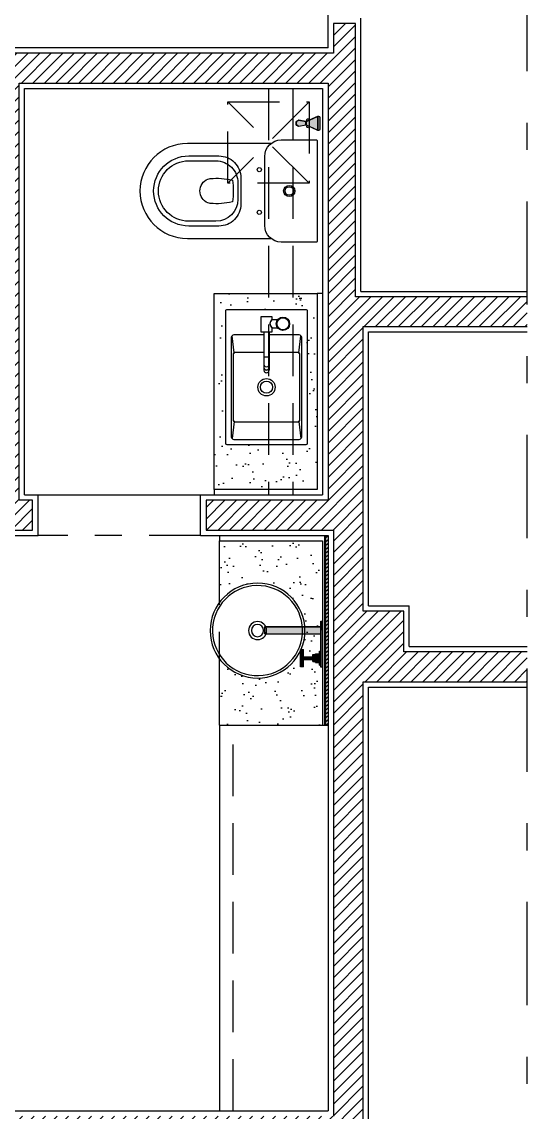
# Model space of a CAD drawing. Header units: millimetres. Extents: x 1999 to 2304, y 1614 to 1800.
# Drawn here: x 2216.849 to 2218.714, y 1628.182 to 1632.207 of the extents above; entities that cross this region are included whole.
import ezdxf

# ---------------------------------------------------------------- set-up
doc = ezdxf.new("R2010")
doc.units = ezdxf.units.MM
doc.header["$LTSCALE"] = 0.03
for name, pattern in [('CONTINU', [0]), ('DASHDOT', [25.4, 12.7, -6.35, 0, -6.35]), ('HIDDEN', [9.524999999999999, 6.35, -3.175])]:
    doc.linetypes.add(name, pattern=pattern)
for name, color, linetype in [('BANCADAS', 5, 'Continuous'), ('Especificações', 3, 'Continuous'), ('Layout', 6, 'Continuous'), ('LOUÇAS E METAIS', 5, 'Continuous'), ('PL1', 1, 'Continuous'), ('PL250', 250, 'Continuous'), ('PL251', 251, 'Continuous'), ('PL5', 5, 'Continuous'), ('PL6', 6, 'Continuous'), ('Projeção', 250, 'HIDDEN')]:
    doc.layers.add(name, color=color, linetype=linetype)

# ---------------------------------------------------------------- blocks, each defined once
blk = doc.blocks.new('CP130_p')
at = {"layer": 'PL250'}
for points in [[(-0.04818874943777018, -0.2814247442655535, 0.4142135751746523), (-0.1293482020752208, -0.3625842075461136), (-0.129348202075164, -0.4741820243994468, 0.9999999562885478), (0.1293475645156263, -0.4741820130914789), (0.1293475645156263, -0.3625842004509181, 0.4142135751771142), (0.04818810478235491, -0.2814247442655535)], [(0.0402201900690784, -0.3129753113322202, 0.08038800735933745), (-0.04022005880631241, -0.3129753337082839, 0.07806286959955543), (-0.04604087728966988, -0.3942996022103955, 0.07471092588991735), (-0.04394797563566044, -0.4030986973080068, 0.6754715324395472), (0.04394800745450311, -0.4030988945899701, 0.07471086595196078), (0.04604072179625973, -0.3942999580051136, 0.07806282562206708)]]:
    blk.add_lwpolyline(points, format="xyb", close=True, dxfattribs=at)
at = {"layer": 'PL5'}
for points in [[(-0.1858912203078376, 2.321990777431893e-07, 0.4142321853096192), (-0.1886000031490767, -0.002708550674416443), (-0.188600527714641, -0.1324561328550899, 0.4142127022852846), (-0.1273196431617976, -0.1937370113200743), (0.1273191618629994, -0.1937370113200707, 0.4142126324548478), (0.1886000449544554, -0.1324561460041025), (0.1885998299875951, -0.002708841986823529, 0.4141947453675477), (0.1858912203078944, -2.321990812959029e-07)], [(-3.187797688042338e-07, -0.08214658309363898, 1), (-3.187797688042338e-07, -0.1237408034211427, 1)]]:
    blk.add_lwpolyline(points, format="xyb", close=True, dxfattribs=at)
at = {"layer": 'PL6'}
for points in [[(-3.187797688042338e-07, -0.08721904910522582, 1), (-3.187797688042338e-07, -0.1186683374095558, 1)], [(-0.07862338715995065, -0.2059540104147786, 1), (-0.07862338715995065, -0.2211714084495355, 1)], [(0.07862290439976505, -0.2059540104147786, 1), (0.07862290439976505, -0.2211714084495355, 1)], [(-0.03046238386332334, -0.2924071409225952, 0.4142135001985019), (-0.1116218157251865, -0.3735666042031518), (-0.1116219608495612, -0.4741820228497673, 0.9999999562885478), (0.1116213232900236, -0.4741820130914789), (0.1116214877643529, -0.3735665971079563, 0.4142135751771142), (0.0304620280310246, -0.2924071409225917)]]:
    blk.add_lwpolyline(points, format="xyb", close=True, dxfattribs=at)
blk.add_lwpolyline([(0.1749997586198901, -0.1709509299071605), (0.1749997586198901, -0.4788841215916904, -0.9999999562885478), (-0.1750003961794846, -0.4788841368907057), (-0.1750002413800757, -0.1709509299071605)], format="xyb", dxfattribs=at)
blk = doc.blocks.new('DUCHA')
at = {"layer": 'PL251'}
h = blk.add_hatch(color=9, dxfattribs=at)
h.dxf.hatch_style = 1
h.paths.add_polyline_path([(0.02146627047364203, 0.0876726098498466), (-0.02146627047413546, 0.0876726098498466, 0.414213562373095), (-0.02678056228160131, 0.08235831804238075), (-0.02678056228160131, 0.07947425334248237), (0.02678056228069181, 0.07947425334248237), (0.02678056228114656, 0.08235831804150412, 0.4142135624192774)])
h.paths.add_polyline_path([(0.02520149341614797, 0.07847425334256286), (-0.02520149341660272, 0.07847425334256286), (-0.006450284063021171, 0.03882206178786873), (0.006450284062673945, 0.03882206178786873)])
h.paths.add_polyline_path([(0.006450284062566425, 0.03548678960225971), (-0.006450284062873973, 0.03548678960225971), (-0.01150640429727901, 0.009758635681691885, 0.7611965135848944), (0.01150640429705163, 0.009758635680896077)])
h.paths.add_polyline_path([(0.006450284062566426, 0.03882206178786873), (-0.006450284063021171, 0.03882206178786873), (-0.006450284062907485, 0.03548678960225971), (0.006450284062566424, 0.03548678960225971)])
h = blk.add_hatch(color=9, dxfattribs=at)
h.dxf.hatch_style = 1
h.paths.add_polyline_path([(0.01259437616254004, 0.04947547519452269), (0.008281934691723794, 0.04035618309744528, 1.211606101317734)], flags=16)
h.paths.add_polyline_path([(-0.01259437616299479, 0.04947547519452269, 1.211606101317735), (-0.008281934692178541, 0.04035618309744528)], flags=16)
h.paths.add_polyline_path([(0.02678056228114656, 0.07947425334248237), (-0.02678056228160131, 0.07947425334248237), (-0.007450284062997525, 0.03859753545862078), (-0.007450284062997525, 0.03558411922949745), (-0.01253218740453121, 0.00972476752917828, 0.7759832513854086), (0.01253218740453121, 0.009724767529064593), (0.007450284062542777, 0.03558411922949745), (0.007450284062542779, 0.03859753545862077)])
h.paths.add_polyline_path([(-0.02520149341660272, 0.07847425334256286), (0.02520149341614797, 0.07847425334256286), (0.006450284062566425, 0.03882206178764136), (0.006450284062566426, 0.03548678960225971), (0.01150640429705163, 0.009758635680896077, -0.761196513584894), (-0.011506404297279, 0.009758635681691885), (-0.006450284062907485, 0.03548678960208917), (-0.006450284063021172, 0.03882206178786873)], flags=16)
at = {"color": 0, "ltscale": 0.5}
for p, q in [((-0.006450284063021172, 0.03882206178786873), (0.006450284062566425, 0.03882206178786873)), ((-0.006450284063021172, 0.03548678960225971), (0.006450284062566425, 0.03548678960225971))]:
    blk.add_line(p, q, dxfattribs=at)
for points in [[(-0.02678056228160131, 0.08235831804245208), (-0.02678056228160131, 0.07947425334248237), (0.02678056228069181, 0.07947425334248237), (0.02678056228114656, 0.08235831804222471, 0.4142135623797649), (0.02146627047363836, 0.0876726098498466), (-0.02146627047409311, 0.0876726098498466, 0.4142135623714975)], [(0.007450284062542778, 0.03558411922949745), (0.007450284062542778, 0.03859753545862077), (0.02678056228114656, 0.07947425334248237), (-0.02678056228160131, 0.07947425334248237), (-0.007450284062997525, 0.03859753545862077), (-0.007450284062997525, 0.03558411922949745), (-0.01253218740453121, 0.00972476752917828, 0.7759832513854085), (0.01253218740453121, 0.009724767529064593)], [(0.006450284062566425, 0.03548678960225971), (0.006450284062566425, 0.03882206178764136), (0.02520149341614797, 0.07847425334256286), (-0.02520149341660272, 0.07847425334256286), (-0.006450284063021172, 0.03882206178786873), (-0.006450284062907485, 0.03548678960208917), (-0.011506404297279, 0.009758635681691885, 0.7611965135848943), (0.01150640429705163, 0.009758635680896077)]]:
    blk.add_lwpolyline(points, format="xyb", close=True, dxfattribs=at)
for centre, start, end in [((-0.01131874927909848, 0.04449940324320778), 104.3782721974551, 306.2399248432801), ((0.01131874927864374, 0.04449940324320778), 233.7600751567199, 75.62172780254491)]:
    blk.add_arc(centre, 0.005136975375800625, start, end, dxfattribs=at)
blk = doc.blocks.new('TORB')
at = {"layer": 'PL5', "color": 5}
for p, q in [((267.4120270819048, 16.38794617708547), (267.4313453883126, 16.38794617708547)), ((267.411342472428, 16.35782102985892), (267.4305942632551, 16.35782102985892))]:
    blk.add_line(p, q, dxfattribs=at)
blk.add_lwpolyline([(267.4097410402042, 16.35621981767981), (267.4097410402042, 16.34185771143996), (267.3697076307872, 16.34185771143996), (267.3697076307872, 16.39907752394926), (267.4097410402042, 16.39907752394926), (267.4097410402042, 16.38954750429922), (267.4089502801869, 16.38842356523029), (267.4082625801151, 16.3874162701361), (267.4076512148047, 16.38649226598694), (267.4069817031296, 16.38544224114133), (267.4065132793751, 16.38467840483807), (267.4060344557062, 16.3838668602634), (267.405551737796, 16.38300965380284), (267.4053110278812, 16.38256436642194), (267.4050719520204, 16.38210806826522), (267.4048354417773, 16.38164080514726), (267.404602543252, 16.38116259233961), (267.4043743407232, 16.38067347565687), (267.404152017735, 16.38017343982751), (267.4039368418245, 16.37966250012305), (267.4037301645226, 16.37914068708656), (267.4035334442607, 16.37860800071805), (267.4033482081922, 16.37806447156058), (267.4031761209142, 16.37751035923023), (267.4030189539247, 16.37694606078686), (267.4028784863573, 16.37637218709185), (267.4027564973458, 16.37578948645032), (267.4026546667587, 16.37519889042586), (267.4025745599285, 16.37460166655574), (267.4025174902069, 16.37399926563569), (267.4024844426079, 16.37339332171981), (267.4024760356285, 16.37278566739215), (267.4024924219842, 16.37217834903824), (267.4025333038801, 16.37157335195745), (267.4025979177393, 16.37097249346231), (267.4026851640116, 16.37037733124925), (267.4027936377158, 16.36978925502785), (267.4029217429766, 16.36920939489161), (267.4030677388392, 16.36863866713254), (267.4032298538057, 16.36807774369814), (267.4034063316496, 16.36752702164827), (267.4035954925023, 16.36698680641362), (267.4037956870382, 16.3664573270672), (267.4040053575607, 16.3659387668674), (267.4042230380027, 16.36543121744343), (267.4044473997407, 16.36493469406683), (267.404677221052, 16.36444915092298), (267.4049113871146, 16.3639744963827), (267.4051488518286, 16.36351073044597), (267.4053886072726, 16.3630578989274), (267.4058712335535, 16.36218537511849), (267.4063521494226, 16.36135810086407), (267.4068247804847, 16.36057787820511), (267.4072828654109, 16.35984713531547), (267.4079293094342, 16.35885094262631), (267.4083239223162, 16.35825958166838, 0.006645695252932018)], format="xyb", close=True, dxfattribs=at)
at = {"layer": 'PL5', "color": 250}
blk.add_lwpolyline([(267.4113424719739, 16.35782103039064, -0.006967604845388504), (267.4098118946035, 16.35966486572651), (267.4096033367844, 16.35992524921057), (267.4089269605549, 16.36078725093273), (267.4084425551403, 16.36142440986358), (267.407939144302, 16.36210759719714), (267.4074233711571, 16.36283433894493), (267.4069021308031, 16.36360274143678), (267.406641743517, 16.3640021073157), (267.4063828146624, 16.36441143023463), (267.4061263521605, 16.36483061856436), (267.4058734555617, 16.36525965703336), (267.4056252473237, 16.36569856091315), (267.4053829338978, 16.3661473607468), (267.4051478286358, 16.366606132892), (267.4049213823335, 16.36707486207719), (267.4047051755945, 16.36755345667318), (267.4045008882876, 16.36804176396464), (267.4043102919107, 16.36853957015008), (267.4041352114121, 16.36904658507036), (267.4039775328262, 16.36956247275176), (267.4038391880021, 16.37008660706137), (267.4037777888006, 16.37035176670176), (267.4037220247952, 16.37061816333639), (267.4036719188929, 16.37088662162807), (267.4036278070677, 16.37115613365557), (267.4035897580414, 16.37142727973719), (267.4035580237943, 16.37169925048163), (267.4035326730483, 16.37197241240571), (267.4035138737902, 16.37224610883346), (267.4035016871063, 16.37252049248023), (267.4034961740826, 16.37279507465694), (267.4034973652622, 16.37306976373439), (267.4035052530094, 16.37334433063956), (267.4035197991453, 16.37361840885566), (267.4035409425838, 16.37389204419728), (267.4035685611526, 16.37416467161767), (267.403602578494, 16.37443656600444), (267.4036427808065, 16.37470696378091), (267.4036890917326, 16.37497639945074), (267.4037411982058, 16.37524391090733), (267.4037990696829, 16.37551024645582), (267.4039308172045, 16.37603694638311), (267.4040825169849, 16.37655567456978), (267.4042522600825, 16.37706574379681), (267.4044381146481, 16.37756661956054), (267.4046381717402, 16.37805790480107), (267.4048506369534, 16.37853940098847), (267.4050738380548, 16.37901107757968), (267.4053062326196, 16.37947290403162), (267.4055463393088, 16.37992489561583), (267.4057927989562, 16.38036702178924), (267.4060443287527, 16.38079926728032), (267.4062997527903, 16.38122163208907), (267.4065579638828, 16.38163408567242), (267.4068179235661, 16.38203658221576), (267.4070786773689, 16.38242906063298), (267.407598802901, 16.38318344385684), (267.4081111704938, 16.38389572346218), (267.4086089155931, 16.38456368507659), (267.4090853645386, 16.38518451873787), (267.4097456369358, 16.38601973418984), (267.4104883527079, 16.38693023830317), (267.4113423750537, 16.38794617708547), (267.4120270819048, 16.38794617708547)], format="xyb", dxfattribs=at)
at = {"layer": 'PL5'}
for points in [[(267.4097410384145, 16.38954750403833, 0.4142134704222642), (267.4113423748119, 16.38794616766007)], [(267.4113424719739, 16.35782103039064, 0.4142134507480725), (267.4097410402042, 16.35621981767981)]]:
    blk.add_lwpolyline(points, format="xyb", dxfattribs=at)
at = {"layer": 'PL5', "color": 5}
for points in [[(267.3793907147443, 16.34185772671149), (267.3793907147443, 16.24880065875199)], [(267.4000579562471, 16.34185772671149), (267.4000579562471, 16.24880065875199)], [(267.3793907147443, 16.24880065875199), (267.3793907147443, 16.21126407638027)], [(267.4000579562471, 16.24880065875199), (267.4000579562471, 16.21126407638027)], [(267.3794157295165, 16.21061451696403), (267.3794157295165, 16.20085637341866)], [(267.4000329414748, 16.21061253166464), (267.4000329414748, 16.20085438811927)]]:
    blk.add_lwpolyline(points, dxfattribs=at)
at = {"layer": 'PL5', "color": 250}
blk.add_lwpolyline([(267.4000579562471, 16.24880065875199), (267.3793907147443, 16.24880065875199)], dxfattribs=at)
at = {"layer": 'PL5', "color": 5}
blk.add_circle((267.4504533598416, 16.37239781097037), 0.02463465576787061, dxfattribs=at)
at = {"layer": 'PL5', "color": 250}
for centre, radius in [((267.4504533598359, 16.37239781097037), 0.02330775203165558), ((267.4504533598416, 16.37239781097037), 0.02228775202166844)]:
    blk.add_circle(centre, radius, dxfattribs=at)
for centre, major_axis, ratio, start_param, end_param in [((267.3897243354957, 16.22252083080344), (0.01033362075142994, -6.327517788420674e-19), 0.8660254280519911, 3.141592741012573, 6.283185482025146), ((267.3897243354957, 16.21126407638027), (0.01033362075142994, -6.327517788420674e-19), 0.8660254280519911, 3.141592741012573, 6.283185482025146), ((267.3897243354957, 16.21061352431433), (-0.01030860597915788, 6.312200658023482e-19), 0.8660254271789584, 6.283074378967285, 8.471288681030273), ((267.3897243354957, 16.21061352431433), (-0.00970809872929092, 5.944496017316306e-19), 0.8660254697903009, 0.9616624712944031, 2.178992033004761), ((267.3897243354957, 16.21061352431433), (-0.01030860597915788, 6.312200658023482e-19), 0.8660254271789584, 2.188103437423706, 3.141481637954712)]:
    blk.add_ellipse(centre, major_axis=major_axis, ratio=ratio, start_param=start_param, end_param=end_param, dxfattribs=at)
at = {"layer": 'PL5', "color": 5}
for start_param, end_param in [(6.283074378967285, 8.471288681030273), (2.188103437423706, 3.141481637954712)]:
    blk.add_ellipse((267.3897243354957, 16.20085538076896), major_axis=(-0.01030860597915788, 6.312200658023482e-19), ratio=0.8660254271789584, start_param=start_param, end_param=end_param, dxfattribs=at)
at = {"layer": 'PL5'}
for start_param, end_param in [(6.280061721801758, 6.283074378967285), (3.141481637954712, 3.144721984863281)]:
    blk.add_ellipse((267.3897243354957, 16.21061352431433), major_axis=(-0.01030860597915788, 6.312200658023482e-19), ratio=0.8660254271789584, start_param=start_param, end_param=end_param, dxfattribs=at)
blk = doc.blocks.new('cuba apoio')
at = {"layer": 'LOUÇAS E METAIS'}
blk.add_lwpolyline([(2058.1552691121, 1014.707604030444, 0.4142135751753835), (2058.150269112318, 1014.702604030007), (2058.150269112318, 1014.212604106301, 0.4142135402606569), (2058.155269112378, 1014.207604106738), (2058.445269112378, 1014.207604106738, 0.414213558880124), (2058.450269112318, 1014.212604106738), (2058.450269112318, 1014.702604030444, 0.414213575176216), (2058.4452691121, 1014.707604030444)], format="xyb", close=True, dxfattribs=at)
for points in [[(2058.173198165524, 1014.230532917911, -0.1989167925255793), (2058.170269112318, 1014.237604105864), (2058.170269112318, 1014.603358576689, -0.4142135751753835), (2058.180269111881, 1014.613358577564), (2058.289935491567, 1014.613358577564)], [(2058.31060273307, 1014.613358577564), (2058.420269111881, 1014.613358577564, -0.414213575176216), (2058.430269112318, 1014.603358577563), (2058.430269112318, 1014.237604106738, -0.1989168152438058), (2058.427340059113, 1014.230532917911)], [(2058.427340059113, 1014.230532917911, -0.1989074823391775), (2058.42026912914, 1014.227604106738), (2058.180269112438, 1014.227604106738, -0.1989079226243302), (2058.173198165524, 1014.230532917911)]]:
    blk.add_lwpolyline(points, format="xyb", dxfattribs=at)
at = {"layer": 'PL5', "color": 250}
for points in [[(2058.181198067397, 1014.547052577808), (2058.173198189466, 1014.610429500415)], [(2058.41934015724, 1014.547052577808), (2058.42734003517, 1014.610429500415)], [(2058.181198067397, 1014.2939100302), (2058.173198165524, 1014.230532917911)], [(2058.41934015724, 1014.2939100302), (2058.427340059113, 1014.230532917911)]]:
    blk.add_lwpolyline(points, dxfattribs=at)
blk.add_lwpolyline([(2058.289935491567, 1014.549981044604), (2058.188268989811, 1014.549981044604, 0.4142135751762168), (2058.178268990248, 1014.53998104373), (2058.178268990248, 1014.300981104765, 0.4142135402606569), (2058.188268990367, 1014.29098110564), (2058.412269234508, 1014.29098110564, 0.414213558880124), (2058.422269234388, 1014.30098110564), (2058.422269234388, 1014.420481075122), (2058.422269234388, 1014.539981044604, 0.414213575176216), (2058.412269233952, 1014.549981044604), (2058.31060273307, 1014.549981044604)], format="xyb", dxfattribs=at)
blk.add_lwpolyline([(2058.300269112318, 1014.452481075599, 1), (2058.300269112318, 1014.388481074645, 1)], format="xyb", close=True, dxfattribs=at)
at = {"layer": 'PL5', "color": 6}
blk.add_lwpolyline([(2058.300269112318, 1014.442981075122, 1), (2058.300269112318, 1014.397981075122, 1)], format="xyb", close=True, dxfattribs=at)
at = {"layer": 'PL5', "color": 8, "xscale": -1}
blk.add_blockref('TORB', (2325.689993447814, 998.2822061889564), dxfattribs=at)
blk = doc.blocks.new('L55_p')
at = {"layer": 'PL250'}
blk.add_lwpolyline([(0, 0.03345301067885487, 1), (0, -0.03345301067885487, 1)], format="xyb", close=True, dxfattribs=at)
at = {"layer": 'PL5'}
blk.add_lwpolyline([(-1.879334384994748e-13, 0.1749999999971191, 1), (-1.879334384994748e-13, -0.1749999999998043, 1)], format="xyb", close=True, dxfattribs=at)
blk.add_lwpolyline([(-0.0127383558278705, -0.165761264446086, 1563.580026749659), (-0.01316236934652443, -0.165728134404358)], format="xyb", dxfattribs=at)
at = {"layer": 'PL6'}
blk.add_lwpolyline([(0, 0.02250000745696923, 1), (0, -0.02250000745696923, 1)], format="xyb", close=True, dxfattribs=at)
blk = doc.blocks.new('1179C85_P')
at = {"layer": 'Especificações'}
h = blk.add_hatch(color=9, dxfattribs=at)
h.dxf.hatch_style = 1
h.paths.add_polyline_path([(-1.000154820074428e-14, 0), (-0.1368569897952057, 0), (-0.1368547259952493, -0.006534158820159064), (-3.570083274145874e-09, -0.006534158820159064)])
h = blk.add_hatch(color=9, dxfattribs=at)
h.dxf.hatch_style = 1
h.paths.add_polyline_path([(0.03395699256475382, 4.336808689942018e-19), (-1.000415028595825e-14, 4.336808689942018e-19), (-3.570083277615321e-09, -0.006534158820159064), (0.03395699256475382, -0.006534158820159064)])
h = blk.add_hatch(color=9, dxfattribs=at)
h.dxf.hatch_style = 1
h.paths.add_polyline_path([(-0.07691797499524, -0.006534158820159064), (-0.1288820339952963, -0.006534158820159064), (-0.1288821692352258, -0.01167911472020932), (-0.07691783975519684, -0.01167911472020933)])
h = blk.add_hatch(color=9, dxfattribs=at)
h.dxf.hatch_style = 1
h.paths.add_polyline_path([(-0.08669326331554698, -0.01167911472020933), (-0.1191067456749893, -0.01167911472020933), (-0.1191068338752075, -0.0264029698801096), (-0.08669317511521513, -0.02640296988010959)])
h = blk.add_hatch(color=9, dxfattribs=at)
h.dxf.hatch_style = 1
h.paths.add_polyline_path([(-0.08998602803565868, -0.02640296988010959), (-0.115814004475074, -0.02640296988010959), (-0.1158140279952704, -0.03634499442000561), (-0.08998598099526588, -0.03634499442000561)])
h = blk.add_hatch(color=9, dxfattribs=at)
h.dxf.hatch_style = 1
h.paths.add_polyline_path([(-0.09775509563519336, -0.03634499442000561), (-0.1080450044952386, -0.03634499442000561), (-0.1080450044952386, -0.07029440302403642), (-0.09775509563519337, -0.07029448891736483)])
h = blk.add_hatch(color=9, dxfattribs=at)
h.dxf.hatch_style = 1
h.paths.add_polyline_path([(0.01309511124475193, -0.006534158820159064), (-0.01309523195527618, -0.006534158820159057), (-0.01309523195527618, -0.2121653352000976), (-2.564640280283692e-07, -0.2128515855902433), (0.01309511124475193, -0.2121652881601221)])
h = blk.add_hatch(color=9, dxfattribs=at)
h.dxf.hatch_style = 1
h.paths.add_polyline_path([(-0.1088737641890047, -0.0702944915401531), (-0.1353190050299451, -0.0702944915401531), (-0.1351285934005058, -0.08120084490019543), (-0.1086836434442132, -0.08120079906446953)])
h = blk.add_hatch(color=9, dxfattribs=at)
h.dxf.hatch_style = 1
h.paths.add_polyline_path([(-0.09744088901527448, -0.0702944915401531), (-0.1083593436205241, -0.07029440040014207), (-0.1081689776400841, -0.08120079817242469), (-0.09763134597127589, -0.08120077990806807)])
h = blk.add_hatch(color=9, dxfattribs=at)
h.dxf.hatch_style = 1
h.paths.add_polyline_path([(-0.07048100375526124, -0.07029440039929266), (-0.09692644781523542, -0.0702944915401531), (-0.0971165894054789, -0.08120077901586593), (-0.07067141523060691, -0.08120073317975139)])
at = {"color": 5, "linetype": 'CONTINU'}
for p, q in [((-0.1368569897952057, 0), (0.03395700432474769, 0)), ((-0.1368569897952057, 0), (-0.1368547259952493, -0.006534158820159064)), ((-0.1368547465752954, -0.006534158820159064), (0.03395699256475382, -0.006534158820159064)), ((-0.1288821692352258, -0.01167911472020933), (-0.1288820339952963, -0.006534158820159064)), ((-0.1288821692352258, -0.01167911472020933), (-0.07691783975519684, -0.01167911472020933)), ((-0.1191068338752075, -0.02640296988010959), (-0.1191067456752535, -0.0116791588200158)), ((-0.1191068338752075, -0.02640296988010959), (-0.08669317511521513, -0.02640296988010959)), ((-0.1158140279952704, -0.03634499442000561), (-0.1158140044752827, -0.02640305808017729)), ((-0.1158140279952704, -0.03634499442000561), (-0.08998598099526589, -0.03634499442000561)), ((-0.1080450044952386, -0.07029440040014379), (-0.1080450044952386, -0.03634499442000561)), ((-0.09775509563519336, -0.07029440040014379), (-0.09775509563519336, -0.03634499442000561)), ((-0.08998598099526589, -0.03634499442000561), (-0.08998602803524136, -0.02640305808017729)), ((-0.08669317511521513, -0.02640296988010959), (-0.08669326331528282, -0.0116791588200158)), ((-0.07691783975519684, -0.01167911472020933), (-0.07691797499524, -0.006534158820159064)), ((-0.01358280155523062, -0.2121653352000976), (-0.01358280155523062, -0.006534158820159064)), ((-0.01309523195527618, -0.2121653352000976), (-0.01309523195527618, -0.006534158820159064)), ((0.01309511124475193, -0.2121653352000976), (0.01309511124475193, -0.006534158820159064)), ((0.01358280432475567, -0.2121653352000976), (0.01358280432475567, -0.006534158820159064)), ((0.03395699256475382, -0.006534158820159064), (0.03395699256475382, -2.058004611171782e-08)), ((-0.1353190052352602, -0.07029447978015924), (-0.1351285931951907, -0.08120085666018895)), ((-0.1353189817152725, -0.0702944915401531), (-0.1088737405152642, -0.0702944915401531)), ((-0.108873764035252, -0.07029450036020535), (-0.1086836430552012, -0.08120082138020734)), ((-0.1088737405152642, -0.0702944915401531), (-0.1086735500352916, -0.0702916074001223)), ((-0.1086735500352916, -0.0702916074001223), (-0.1083998095751895, -0.0702916074001223)), ((-0.1083998095751895, -0.0702916074001223), (-0.1083698186351967, -0.07029277458013894)), ((-0.1083698186351967, -0.07029277458013894), (-0.108359343415259, -0.07029440040014379)), ((-0.108359343415259, -0.07029440040014379), (-0.09744088901527448, -0.0702944915401531)), ((-0.108359343415259, -0.07029441216013765), (-0.1081689784152786, -0.08120075376018576)), ((-0.09763134515526417, -0.08120073318013965), (-0.09744088901527448, -0.0702944915401531)), ((-0.09744088901527448, -0.0702944915401531), (-0.0974304137952231, -0.07029277458013894)), ((-0.09743039027523537, -0.07029276282014507), (-0.09740040227529789, -0.0702916074001223)), ((-0.09740040227529789, -0.0702916074001223), (-0.09712663829520807, -0.0702916074001223)), ((-0.09712663829520807, -0.0702916074001223), (-0.0969264478152354, -0.0702944915401531)), ((-0.09711658937521861, -0.0812007772801735), (-0.0969264478152354, -0.0702944915401531)), ((-0.0969264478152354, -0.0702944915401531), (-0.07048125071526101, -0.07029440040014379)), ((-0.07067141579523195, -0.08120076552017963), (-0.0704810037552761, -0.07029440040014379)), ((-0.1351285931951907, -0.08120084490019508), (-0.07067163923522912, -0.08120073318013965)), ((-0.01358280155523062, -0.2121653528402021), (-0.01309523195527618, -0.2121653528402021)), ((-0.01310586299518945, -0.2125805249399946), (-0.0131060305752726, -0.2124799593000262)), ((-0.01310348453523602, -0.2126392338000187), (-0.0131019704352866, -0.2126558595000461)), ((-0.01310324933524498, -0.2123551798201788), (-0.01310171465524945, -0.2123101478400713)), ((-0.0131019704352866, -0.2126558595000461), (-0.01310013293527845, -0.2126681869201548)), ((-0.01310171465524945, -0.2123102125201513), (-0.01309523195527618, -0.2121653057999993)), ((-0.01310013293527845, -0.2126681869201548), (-0.01309764275526959, -0.2126767276201917)), ((-0.01309523195527618, -0.2121653352000976), (-1.162152329925448e-07, -0.2128515929400692)), ((-0.01309523195527618, -0.2126791149000837), (-4.495291250350419e-09, -0.2133654343801936)), ((-1.162152329925448e-07, -0.2128515782401337), (0.01309511124475193, -0.2121652881601221)), ((-4.495291250350419e-09, -0.2133654020401536), (0.01309522296480736, -0.2126791149000837)), ((0.01309511124475193, -0.2121653057999993), (0.01310252298480918, -0.2123329152000224)), ((0.01309511124475193, -0.2121653528402021), (0.01358280432475567, -0.2121653528402021)), ((0.01309522296480736, -0.2126791149000837), (0.01309801596471516, -0.2126758779600095)), ((0.01309801596471516, -0.2126758779600095), (0.01310013570480351, -0.2126681869201548)), ((0.01310013570480351, -0.2126681869201548), (0.01310197320481166, -0.2126558595000461)), ((0.01310197320481166, -0.2126558771401506), (0.01310348730476107, -0.2126392338000187)), ((0.01310252298480918, -0.2123329945800378), (0.01310390184471544, -0.2123769887400613)), ((0.01310586576471451, -0.2125805102400591), (0.01310603334479765, -0.2124799593000262))]:
    blk.add_line(p, q, dxfattribs=at)
for points in [[(-0.01309523195527618, -0.2126791149000837), (-0.01334346791520602, -0.2126001318001727), (-0.01351759529529772, -0.2124161583601563), (-0.01358280155523062, -0.2121653528402021)], [(-0.0131060305752726, -0.2124799593000262), (-0.01310542493524736, -0.2124407397000141), (-0.01310449589527707, -0.2123989005601743), (-0.01310324933524498, -0.2123552121599914)], [(-0.01310586299518945, -0.2125805249399946), (-0.01310567189523226, -0.2125890597601483), (-0.01310546021522896, -0.2125972947001173), (-0.01310521325524405, -0.2126052238800185)], [(-0.01310510153518862, -0.212608519620062), (-0.01310463995525879, -0.2126197621801111), (-0.01310410193525513, -0.2126300316001561), (-0.01310348453523602, -0.2126392338000187)], [(-4.495291250350419e-09, -0.2133654020401536), (-9.86231520982983e-06, -0.2132949919800922), (-9.86231520982983e-06, -0.2131103335200351), (-1.625528511794982e-08, -0.2128516076400047)], [(-4.495291250350419e-09, -0.2133654020401536), (9.865084734883567e-06, -0.2132949919800922), (9.865084734883567e-06, -0.2131103305800934), (7.264702617248986e-09, -0.2128515929400692)], [(0.01309522296480736, -0.2126791149000837), (0.01334347068473107, -0.2126001318001727), (0.01351758630471522, -0.2124161583601563), (0.01358280432475567, -0.2121653528402021)], [(0.01310509254471981, -0.212608519620062), (0.01310463096478998, -0.2126197357201818), (0.01310410470478018, -0.2126300080801684), (0.01310348730476107, -0.2126392338000187)], [(0.01310603334479765, -0.2124799593000262), (0.01310555118470802, -0.212447407620175), (0.01310483382474104, -0.2124128302800727), (0.01310390184471544, -0.2123770063801658)], [(0.01310586576471451, -0.2125805102400591), (0.01310567466475732, -0.2125890597601483), (0.01310546298475401, -0.2125973005800006), (0.01310521602476911, -0.2126052238800185)]]:
    blk.add_lwpolyline(points, dxfattribs=at)

msp = doc.modelspace()

# ---------------------------------------------------------------- hatches: boundary and pattern name
at = {"layer": 'BANCADAS'}
h = msp.add_hatch(dxfattribs=at)
h.set_pattern_fill('AR-SAND', color=251, scale=0.002, angle=-90.00000000000006)
h.set_pattern_definition([(307.4999999999999, (477.6484105148647, 5001.816670415765), (0.09788264746586847, 0.003200062591967978), [0, -0.07721599999999994, 0, -0.08635999999999994, 0, -0.08254999999999993]), (277.4999999999998, (477.6484105148647, 5001.816670415765), (0.1433650201136707, -0.08990465662760071), [0, -0.041656, 0, -0.06959599999999999, 0, -0.02667]), (237.4999999999998, (477.6484105148647, 5001.879154415763), (0.0002874369357089684, -0.1581984740482916), [0, -0.02539999999999997, 0, -0.09143999999999988, 0, -0.1193799999999999]), (227.4999999999999, (477.6484105148647, 5001.879154415763), (0.04458586465144309, -0.1527112904944594), [0, -0.0127, 0, -0.05994399999999999, 0, -0.06857999999999999])])
h.paths.add_polyline_path([(2217.939259431541, 1630.480885389607), (2217.939259431532, 1631.203875813745), (2217.559259431539, 1631.203875813744), (2217.559259431541, 1630.480885389606)])
edge = h.paths.add_edge_path(flags=16)
edge.add_arc((2217.894259431316, 1631.139885351022), 0.004999999999881766, -2.605474946903996e-09, 89.99999999739453, ccw=False)
edge.add_line((2217.899259431316, 1631.139885351021), (2217.899259431316, 1630.649885427315))
edge.add_arc((2217.894259431316, 1630.649885427316), 0.005000000000109139, 270.0000000026055, 359.999999994789, ccw=False)
edge.add_line((2217.894259431317, 1630.644885427316), (2217.604259431317, 1630.644885427316))
edge.add_arc((2217.604259431316, 1630.649885427316), 0.004999999999881766, 180.0000000026055, 270, ccw=False)
edge.add_line((2217.599259431317, 1630.649885427315), (2217.599259431317, 1631.139885351022))
edge.add_arc((2217.604259431316, 1631.139885351022), 0.004999999999654392, 89.99999999739453, 180.0000000026055, ccw=False)
edge.add_line((2217.604259431316, 1631.144885351021), (2217.894259431317, 1631.144885351021))
edge = h.paths.add_edge_path(flags=0)
edge.add_arc((2217.809988455663, 1630.697885457833), 0.02228775202183897, 0, 360)
edge = h.paths.add_edge_path(flags=0)
edge.add_line((2217.767106772935, 1630.683878985189), (2217.765398705729, 1630.686664249019))
edge.add_line((2217.765398705729, 1630.686664249019), (2217.764070969269, 1630.68919835555))
edge.add_line((2217.764070969269, 1630.68919835555), (2217.762995605344, 1630.691751829704))
edge.add_line((2217.762995605344, 1630.691751829704), (2217.762217166942, 1630.694546765075))
edge.add_line((2217.762217166942, 1630.694546765075), (2217.761937809497, 1630.697495529803))
edge.add_line((2217.761937809497, 1630.697495529803), (2217.762254302563, 1630.700438668468))
edge.add_line((2217.762254302563, 1630.700438668468), (2217.763058098702, 1630.703219831121))
edge.add_line((2217.763058098701, 1630.703219831121), (2217.764266238934, 1630.706036762554))
edge.add_line((2217.764266238935, 1630.706036762554), (2217.76581256151, 1630.708832307088))
edge.add_line((2217.765812561509, 1630.708832307088), (2217.766817961232, 1630.710436133488))
edge.add_line((2217.766817961232, 1630.710436133488), (2217.767521465853, 1630.71152025854))
edge.add_arc((2217.845296716169, 1630.659736306057), 0.09343750476416368, 144.448984120595, 146.3437158791577, ccw=False)
edge.add_line((2217.769276136025, 1630.714063451124), (2217.769276136025, 1630.728425557364))
edge.add_line((2217.769276136025, 1630.728425557364), (2217.729242726608, 1630.728425557364))
edge.add_line((2217.729242726608, 1630.728425557364), (2217.729242726608, 1630.671205744854))
edge.add_line((2217.729242726608, 1630.671205744854), (2217.769276136025, 1630.671205744854))
edge.add_line((2217.769276136025, 1630.671205744854), (2217.769276136025, 1630.68070145346))
edge.add_line((2217.769276136025, 1630.68070145346), (2217.767106772935, 1630.683878985189))
edge = h.paths.add_edge_path(flags=0)
edge.add_arc((2217.869259431317, 1631.114885351022), 0.009999999999763531, 45.000980577805024, 90.0000000013028, ccw=False)
edge.add_arc((2217.869259431317, 1631.114885351021), 0.01000000000025714, 0, 45.00098057780491, ccw=False)
edge.add_line((2217.879259431317, 1631.114885351021), (2217.879259431317, 1630.749130880196))
edge.add_arc((2217.869259431317, 1630.749130880196), 0.009999999999990905, 269.99999999869726, 359.99999999869726, ccw=False)
edge.add_line((2217.869259431317, 1630.739130880196), (2217.759593052068, 1630.739130880196))
edge.add_line((2217.759593052068, 1630.739130880196), (2217.759593052068, 1630.821482610052))
edge.add_line((2217.759593052068, 1630.821482610052), (2217.738925810565, 1630.821482610052))
edge.add_line((2217.738925810565, 1630.821482610052), (2217.738925810565, 1630.739130880196))
edge.add_line((2217.738925810565, 1630.739130880196), (2217.629259431317, 1630.739130880196))
edge.add_arc((2217.629259431317, 1630.749130880196), 0.01000000000021828, 180, 270, ccw=False)
edge.add_line((2217.619259431317, 1630.749130880196), (2217.619259431317, 1631.114885351021))
edge.add_arc((2217.629259431317, 1631.114885351021), 0.01000000000021828, 134.9990194221951, 180, ccw=False)
edge.add_arc((2217.629259431316, 1631.114885351021), 0.009999999999935586, 89.99999999869732, 134.9990194221951, ccw=False)
edge.add_line((2217.629259431317, 1631.124885351021), (2217.869259431317, 1631.124885351021))
edge = h.paths.add_edge_path(flags=0)
edge.add_arc((2217.749259431317, 1630.932008382638), 0.03200000047672802, 0, 360)
edge = h.paths.add_edge_path(flags=0)
edge.add_arc((2217.749259431317, 1630.932008382638), 0.02250000000003638, 0, 360)
edge = h.paths.add_edge_path(flags=0)
edge.add_ellipse((2217.749259431317, 1630.869427888035), major_axis=(0.01030860597914893, 1.010174839130246e-12), ratio=0.8660254272045423, start_angle=54.630911532903724, end_angle=180.0063557086327, ccw=False)
edge.add_ellipse((2217.749259431317, 1630.869427888035), major_axis=(0.01030860597902156, 7.045537101689326e-13), ratio=0.8660254271896771, start_angle=0.00636072656811848, end_angle=54.630907895291216, ccw=False)
edge.add_line((2217.759568037296, 1630.869428878785), (2217.759568037296, 1630.859670737139))
edge.add_line((2217.759568037296, 1630.859670737139), (2217.759568381264, 1630.859145626903))
edge.add_ellipse((2217.749259431317, 1630.859019192424), major_axis=(0.01033362075145309, 1.338678841047353e-12), ratio=0.8660254280574314, start_angle=-5.016104580590763e-06, end_angle=57.54879464737962, ccw=False)
edge.add_line((2217.759593052068, 1630.859019191641), (2217.759593052068, 1630.847762437218))
edge.add_ellipse((2217.749259431317, 1630.847762438), major_axis=(0.01033362075145309, -9.097164144284587e-13), ratio=0.8660254280574313, start_angle=1.41138001067935e-12, end_angle=179.9999949952152)
edge.add_line((2217.738925810565, 1630.847762438783), (2217.738925810565, 1630.859532267234))
edge.add_ellipse((2217.749259431317, 1630.85966974449), major_axis=(0.01030860597914899, -8.087449799776875e-13), ratio=0.8660254271817504, start_angle=54.6309115433358, end_angle=180.0000000022719)
edge.add_line((2217.738950825338, 1630.85966974449), (2217.738950825338, 1630.869426897373))
edge = h.paths.add_edge_path(flags=0)
edge.add_arc((2217.809988455663, 1630.697885457833), 0.02463465576784074, -90, 90.00000000052881, ccw=False)
edge.add_arc((2217.809988455663, 1630.697885457832), 0.02463465576693125, 219.1356275820856, 270.00000000052887, ccw=False)
edge.add_line((2217.790880484134, 1630.682337091718), (2217.771562177726, 1630.682337091718))
edge.add_line((2217.771562177726, 1630.682337091718), (2217.770852169395, 1630.682337091718))
edge.add_line((2217.770852169395, 1630.682337091718), (2217.76837862984, 1630.685369433327))
edge.add_line((2217.76837862984, 1630.685369433327), (2217.766426729903, 1630.68808291196))
edge.add_line((2217.766426729904, 1630.68808291196), (2217.764852552023, 1630.690685945508))
edge.add_line((2217.764852552023, 1630.690685945508), (2217.763610735727, 1630.693500193562))
edge.add_line((2217.763610735727, 1630.693500193562), (2217.762977000165, 1630.696416765193))
edge.add_line((2217.762977000165, 1630.696416765193), (2217.763109596079, 1630.699402167171))
edge.add_line((2217.763109596079, 1630.699402167171), (2217.764022077006, 1630.702387592665))
edge.add_line((2217.764022077006, 1630.702387592665), (2217.765431832919, 1630.705138516824))
edge.add_line((2217.765431832919, 1630.705138516824), (2217.767133880799, 1630.707749012357))
edge.add_line((2217.767133880799, 1630.707749012357), (2217.768643420867, 1630.709734574257))
edge.add_arc((2217.836266497921, 1630.656625357187), 0.08598528646251574, 139.5053405930722, 141.8549295730444, ccw=False)
edge.add_line((2217.770877568249, 1630.712462238945), (2217.790129359076, 1630.712462238945))
edge.add_arc((2217.809988455663, 1630.697885457833), 0.02463465576795498, 90, 143.7209480487212, ccw=False)
h = msp.add_hatch(dxfattribs=at)
h.set_pattern_fill('AR-SAND', color=251, scale=0.002, angle=270)
h.set_pattern_definition([(307.5, (149.6691626780557, -0.9525068782190829), (0.09788264746586847, 0.003200062591968074), [0, -0.077216, 0, -0.08636, 0, -0.08255]), (277.5, (149.6691626780557, -0.9525068782190829), (0.1433650201136708, -0.08990465662760055), [0, -0.04165600000000001, 0, -0.069596, 0, -0.02667]), (237.5, (149.6691626780557, -0.8900228782190425), (0.0002874369357091234, -0.1581984740482916), [0, -0.0254, 0, -0.09144, 0, -0.11938]), (227.5, (149.6691626780557, -0.8900228782190425), (0.04458586465144324, -0.1527112904944594), [0, -0.01269999999999997, 0, -0.05994399999999987, 0, -0.06857999999999974])])
h.paths.add_polyline_path([(2217.959259431537, 1630.290885389606), (2217.629259431537, 1630.290885389606), (2217.629259431537, 1630.109689024825, -0.1358705961509522), (2217.719259431547, 1630.134605714632, -1), (2217.719259431547, 1629.784605714635, -0.1358705961510613), (2217.629259431537, 1629.809522404443), (2217.629259431537, 1629.610885389606), (2217.959259431537, 1629.610885389606)])
h.paths.add_polyline_path([(2217.629259431537, 1630.290885389606), (2217.579259431537, 1630.290885389606), (2217.579259431537, 1630.064605714619, -0.09708345886452976), (2217.629259431537, 1630.109689024825)])
h.paths.add_polyline_path([(2217.629259431537, 1629.809522404443, -0.0970834588645298), (2217.579259431537, 1629.854605714649), (2217.579259431538, 1629.610885389606), (2217.629259431537, 1629.610885389606)])
at = {"layer": 'Layout', "ltscale": 0.02}
h = msp.add_hatch(dxfattribs=at)
h.set_pattern_fill('_USER', color=252, scale=0.01, angle=45, pattern_type=0)
h.set_pattern_definition([(45, (-70.92870768400508, 25.83947792643289), (-0.007071067811865474, 0.007071067811865476), [])])
h.paths.add_polyline_path([(2217.979259431537, 1630.310885389606), (2217.970259431537, 1630.310885389606), (2217.970259431537, 1629.610885389606), (2217.979259431537, 1629.610885389606)])
at = {"layer": 'PL1'}
h = msp.add_hatch(dxfattribs=at)
h.set_pattern_fill('_USER', color=251, scale=0.03, angle=45, pattern_type=0)
h.set_pattern_definition([(45, (174.6691626780557, -0.9525068782188555), (-0.02121320343559642, 0.02121320343559643), [])])
h.paths.add_polyline_path([(2214.022259431534, 1629.504385389612), (2214.112259431534, 1629.504385389611), (2214.112259431526, 1631.010885389605), (2214.022259431532, 1631.010885389606)])
h.paths.add_polyline_path([(2218.714259431536, 1631.081885389608), (2218.714259431536, 1631.191885389608), (2218.080259431536, 1631.191885389607), (2218.080259431535, 1632.200885389607), (2217.999259431537, 1632.200885389607), (2217.999259431537, 1632.090885389603), (2214.112259431535, 1632.090885389606), (2214.112259431534, 1632.140885389605), (2214.022259431535, 1632.140885389604), (2214.022259431535, 1631.950885389605), (2214.112259431534, 1631.950885389605), (2214.112259431534, 1632.000885389604), (2216.729259431535, 1632.000885389605), (2216.729259431536, 1630.330885389606), (2216.889259431535, 1630.330885389606), (2216.889259431535, 1630.440885389606), (2216.839259431536, 1630.440885389606), (2216.839259431535, 1631.980885389606), (2217.979259431535, 1631.980885389606), (2217.979259431536, 1630.440885389606), (2217.529259431536, 1630.440885389606), (2217.529259431536, 1630.330885389606), (2217.999259431537, 1630.330885389606), (2217.999259431537, 1628.166885389606), (2214.112259431541, 1628.166885389609), (2214.112259431539, 1628.464385389612), (2214.022259431535, 1628.464385389611), (2214.022259431535, 1628.076885389607), (2217.999259431537, 1628.076885389607), (2217.999259431536, 1624.836885389607), (2215.622259431538, 1624.836885389607), (2215.622259431538, 1624.548885389607), (2218.159259431537, 1624.548885389607), (2218.159259431537, 1624.808885389607), (2218.109259431536, 1624.808885389607), (2218.109259431536, 1629.770885389607), (2218.714259431536, 1629.770885389607), (2218.714259431536, 1629.880885389608), (2218.259259431537, 1629.880885389608), (2218.259259431537, 1630.030885389608), (2218.109259431536, 1630.030885389608), (2218.109259431536, 1631.081885389607)])

# ---------------------------------------------------------------- linework, layer by layer
at = {"color": 5, "linetype": 'DASHDOT'}
msp.add_line((2218.714259431536, 1625.128885389607), (2218.714259431536, 1639.373885389609), dxfattribs=at)
at = {"layer": 'BANCADAS', "color": 6, "linetype": 'Continuous'}
for p, q in [((2217.559259431543, 1631.203875813745), (2217.939259431535, 1631.203875813745)), ((2217.559259431541, 1630.480885389606), (2217.559259431543, 1631.203875813745))]:
    msp.add_line(p, q, dxfattribs=at)
at = {"layer": 'BANCADAS', "color": 6}
for p, q in [((2217.579259431537, 1630.064605714618), (2217.579259431537, 1630.290885389606)), ((2217.579259431538, 1629.610885389606), (2217.579259431537, 1629.854605714648)), ((2217.579259431538, 1629.610885389606), (2217.959259431537, 1629.610885389606))]:
    msp.add_line(p, q, dxfattribs=at)
at = {"layer": 'BANCADAS', "color": 250, "linetype": 'HIDDEN', "ltscale": 0.2}
msp.add_line((2217.579259431538, 1629.854605714649), (2217.579259431537, 1630.064605714618), dxfattribs=at)
at = {"layer": 'BANCADAS'}
for points in [[(2217.959259431536, 1631.203875813745), (2217.939259431535, 1631.203875813745), (2217.939259431537, 1630.480885389606), (2217.559259431541, 1630.480885389606), (2217.559259431541, 1630.460885389606)], [(2217.579259431537, 1630.310885389606), (2217.579259431537, 1630.290885389606), (2217.959259431537, 1630.290885389606), (2217.959259431537, 1629.610885389606), (2217.979259431537, 1629.610885389606)]]:
    msp.add_lwpolyline(points, dxfattribs=at)
at = {"layer": 'Layout', "linetype": 'HIDDEN'}
for p, q in [((2217.759259431535, 1631.960885389605), (2217.759259431536, 1630.460885389605)), ((2217.629259431537, 1628.186885389606), (2217.629259431537, 1629.610885389606))]:
    msp.add_line(p, q, dxfattribs=at)
at = {"layer": 'Layout', "color": 250, "linetype": 'HIDDEN'}
msp.add_line((2217.849259431535, 1631.960885389606), (2217.849259431536, 1630.460885389606), dxfattribs=at)
at = {"layer": 'Layout', "color": 4}
msp.add_line((2217.966259431537, 1630.310885389606), (2217.966259431537, 1629.610885389606), dxfattribs=at)
at = {"layer": 'Layout', "color": 3}
msp.add_line((2217.970259431537, 1630.310885389606), (2217.970259431537, 1629.610885389606), dxfattribs=at)
at = {"layer": 'Layout'}
msp.add_line((2217.579259431538, 1629.610885389606), (2217.579259431549, 1628.186885389975), dxfattribs=at)
at = {"layer": 'PL1'}
for p, q in [((2217.979259431537, 1632.110885389603), (2217.979259431536, 1634.460885389604)), ((2218.100259431536, 1631.211885389607), (2218.100259431535, 1632.220885389607)), ((2217.979259431536, 1632.110885389603), (2214.132259431535, 1632.110885389606)), ((2216.859259431535, 1631.960885389606), (2217.959259431535, 1631.960885389606)), ((2216.859259431536, 1630.460885389606), (2216.859259431535, 1631.960885389606)), ((2217.959259431535, 1631.960885389606), (2217.959259431536, 1630.460885389606)), ((2218.100259431536, 1631.211885389607), (2218.714259431536, 1631.211885389607)), ((2218.129259431536, 1631.061885389607), (2218.714259431536, 1631.061885389608)), ((2218.129259431536, 1630.050885389608), (2218.129259431536, 1631.061885389607)), ((2216.859259431535, 1630.460885389606), (2216.909259431535, 1630.460885389606)), ((2216.909259431535, 1630.310885389606), (2216.909259431535, 1630.460885389605)), ((2217.509259431536, 1630.310885389606), (2217.509259431536, 1630.460885389606)), ((2217.509259431536, 1630.460885389606), (2217.959259431534, 1630.460885389606)), ((2216.709259431535, 1630.310885389606), (2216.909259431535, 1630.310885389606)), ((2217.509259431536, 1630.310885389606), (2217.979259431537, 1630.310885389606)), ((2217.979259431537, 1630.310885389606), (2217.979259431537, 1628.186885389606)), ((2218.129259431536, 1630.050885389608), (2218.279259431537, 1630.050885389608)), ((2218.279259431537, 1629.900885389608), (2218.279259431537, 1630.050885389608)), ((2218.279259431537, 1629.900885389608), (2218.714259431536, 1629.900885389608)), ((2218.129259431536, 1629.750885389607), (2218.714259431536, 1629.750885389607)), ((2218.129259431536, 1624.828885389607), (2218.129259431536, 1629.750885389607)), ((2214.132259431541, 1628.186885389609), (2217.979259431537, 1628.186885389606))]:
    msp.add_line(p, q, dxfattribs=at)
at = {"layer": 'PL1', "color": 6}
for points in [[(2218.714259431536, 1631.191885389607), (2218.080259431536, 1631.191885389607), (2218.080259431535, 1632.200885389607), (2217.999259431537, 1632.200885389607), (2217.999259431537, 1632.090885389603), (2214.112259431535, 1632.090885389606), (2214.112259431534, 1632.140885389605), (2214.022259431535, 1632.140885389604), (2214.022259431535, 1631.950885389605), (2214.112259431534, 1631.950885389605), (2214.112259431534, 1632.000885389604), (2216.729259431535, 1632.000885389605), (2216.729259431536, 1630.330885389606), (2216.889259431535, 1630.330885389606), (2216.889259431535, 1630.440885389606), (2216.839259431536, 1630.440885389606), (2216.839259431535, 1631.980885389606), (2217.979259431535, 1631.980885389606), (2217.979259431536, 1630.440885389606), (2217.529259431536, 1630.440885389606), (2217.529259431536, 1630.330885389606), (2217.999259431537, 1630.330885389606), (2217.999259431537, 1628.166885389606)], [(2218.714259431536, 1629.880885389608), (2218.259259431537, 1629.880885389608), (2218.259259431537, 1630.030885389608), (2218.109259431536, 1630.030885389608), (2218.109259431536, 1631.081885389607), (2218.714259431536, 1631.081885389607)], [(2218.109259431536, 1624.808885389607), (2218.109259431536, 1629.770885389607), (2218.714259431536, 1629.770885389607)]]:
    msp.add_lwpolyline(points, dxfattribs=at)
at = {"layer": 'PL250'}
msp.add_line((2216.909259431536, 1630.460885389603), (2217.509259431536, 1630.460885389604), dxfattribs=at)
at = {"layer": 'Projeção', "linetype": 'HIDDEN'}
for p, q in [((2217.909259431535, 1631.610885389622), (2217.609259431536, 1631.910885389622)), ((2217.909259431535, 1631.910885389622), (2217.609259431536, 1631.610885389622))]:
    msp.add_line(p, q, dxfattribs=at)
at = {"layer": 'Projeção', "linetype": 'DASHDOT', "ltscale": 0.5}
msp.add_line((2217.509259431536, 1630.310885389606), (2216.909259431535, 1630.310885389606), dxfattribs=at)
at = {"layer": 'Projeção', "linetype": 'HIDDEN'}
msp.add_lwpolyline([(2217.609259431536, 1631.610885389622), (2217.609259431536, 1631.910885389622), (2217.909259431535, 1631.910885389622), (2217.909259431535, 1631.610885389622)], close=True, dxfattribs=at)

# ---------------------------------------------------------------- block references
at = {"layer": 'LOUÇAS E METAIS', "color": 4, "ltscale": 0.5, "xscale": -1, "rotation": 270}
msp.add_blockref('DUCHA', (2217.861586821685, 1631.832380282895), dxfattribs=at)
at = {"layer": 'LOUÇAS E METAIS', "xscale": -1, "rotation": 270}
for name, p in [('CP130_p', (2217.939259492125, 1631.582380601675)), ('1179C85_P', (2217.959259431537, 1629.960885389606))]:
    msp.add_blockref(name, p, dxfattribs=at)
at = {"layer": 'LOUÇAS E METAIS', "xscale": -1}
msp.add_blockref('cuba apoio', (4276.052503134384, 616.437584467677), dxfattribs=at)
at = {"layer": 'LOUÇAS E METAIS', "rotation": 180}
msp.add_blockref('L55_p', (2217.719259431547, 1629.959605714633), dxfattribs=at)

doc.saveas('drawing.dxf')
